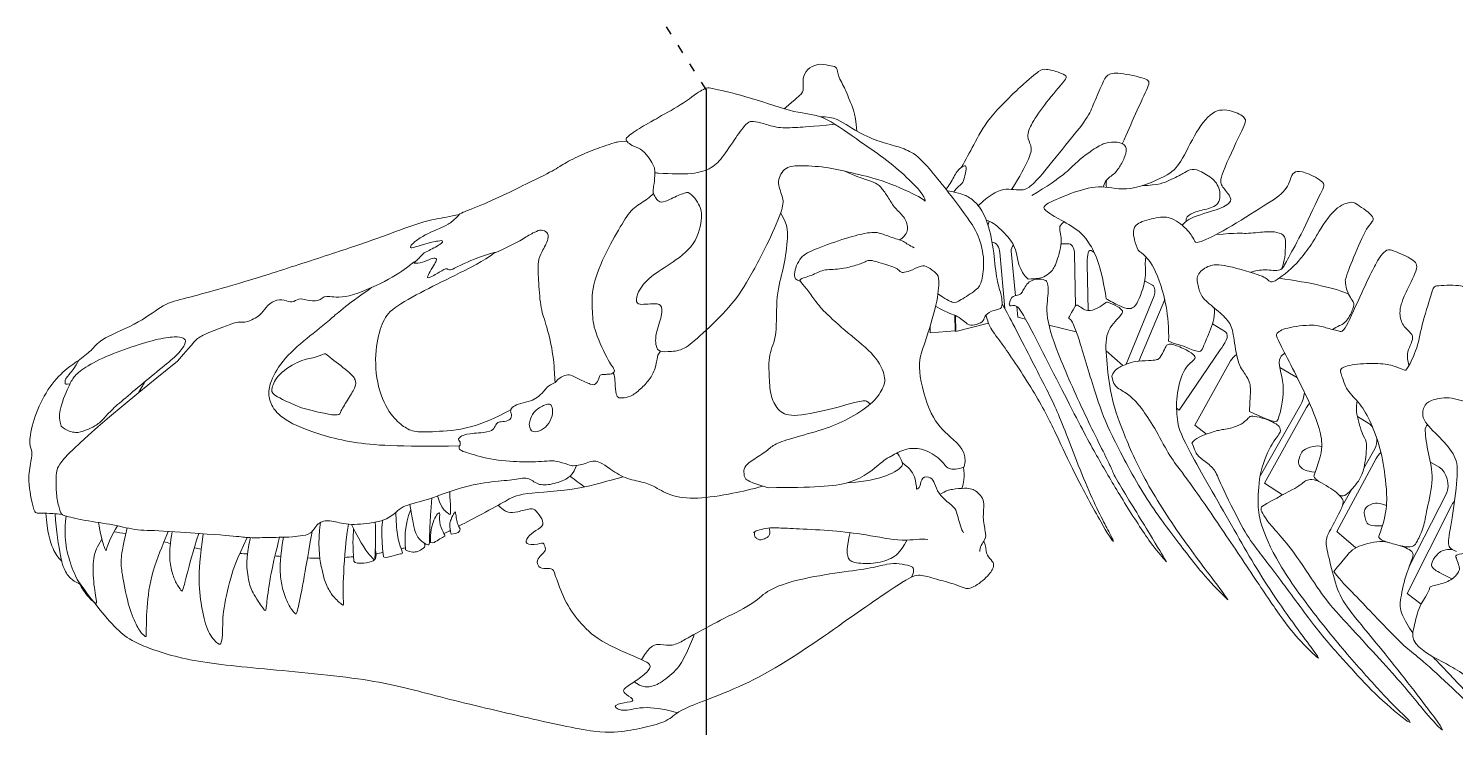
# Model space of a CAD drawing. Header units: millimetres. Extents: x 2173 to 13139, y -4919 to 6366.
# Drawn here: x 2173 to 4133, y 3007 to 4000 of the extents above; entities that cross this region are included whole.
import ezdxf

# ---------------------------------------------------------------- set-up
doc = ezdxf.new("R2010")
doc.units = ezdxf.units.MM
doc.linetypes.add('ACAD_ISO03W100', pattern=[30, 12, -18])

msp = doc.modelspace()

# ---------------------------------------------------------------- linework, layer by layer
at = {"color": 1, "linetype": 'ACAD_ISO03W100', "lineweight": 30}
msp.add_line((3103.6, 3916.1), (2716.6, 4524.4), dxfattribs=at)
at = {"color": 1, "lineweight": 30}
msp.add_line((3103.6, 3916.1), (3103.6, 3029.6), dxfattribs=at)
at = {"lineweight": 13}
for p, q in [((3496.3, 3706.5), (3496.3, 3706.5)), ((3602.2, 3704), (3590.8, 3704.4)), ((3513.7, 3615.2), (3506.9, 3692.4)), ((3522.5, 3694.1), (3528.6, 3632.9)), ((3610.9, 3619), (3609.4, 3690.7)), ((3636.4, 3692.4), (3632.3, 3694.8)), ((3627, 3676.4), (3628.1, 3612.6)), ((3716.4, 3647.4), (3705.7, 3653.4)), ((3680.6, 3538.8), (3718.7, 3632.8)), ((3733.3, 3627.5), (3697.8, 3543.1)), ((3530.1, 3618.2), (3531.5, 3603.4)), ((3445.6, 3584.5), (3444.9, 3606.1)), ((3446, 3605.6), (3446.6, 3583.8)), ((3446.6, 3583.8), (3491.4, 3595.2)), ((3531.5, 3603.4), (3542.3, 3600.6)), ((3574.3, 3592.5), (3611.6, 3583.1)), ((3816.7, 3583.2), (3799, 3594.3)), ((3411, 3582), (3445.6, 3584.5)), ((3611.6, 3583.1), (3611.6, 3584.1)), ((3652.8, 3557.1), (3676, 3536.9)), ((3753, 3475.8), (3809.7, 3558.5)), ((3749.6, 3478.4), (3753, 3475.8))]:
    msp.add_line(p, q, dxfattribs=at)
for points in [[(3790.8, 3442.9), (3774.8, 3455.3), (3823.9, 3543.5)], [(3891.3, 3534.5), (3915.5, 3520.3)], [(3919.9, 3482.6), (3864.9, 3385.8), (3864.5, 3386.1)], [(3895, 3359.2), (3870.6, 3375.3), (3928, 3479.3)], [(3998, 3466.9), (4013.5, 3457.4)], [(4022.1, 3422.6), (4006.9, 3396.2)], [(3995.9, 3286.7), (3969.6, 3309.1), (4023.9, 3409.3)], [(4098.2, 3404.4), (4110.1, 3397.4)], [(3990.2, 3367.1), (3977.5, 3344.9)], [(4120.3, 3361.4), (4069.1, 3261)], [(4085.7, 3209.4), (4066.3, 3224.1), (4126.7, 3343.9)]]:
    msp.add_lwpolyline(points, dxfattribs=at)
for points, knots in [([(3210.8, 3889.6), (3227.8, 3904.8), (3237.3, 3911.2), (3236.8, 3919.2), (3236, 3935.5), (3244.7, 3946.6), (3260.7, 3952.6), (3276.4, 3947.6), (3283.4, 3948), (3284.2, 3934.3), (3297.6, 3911.9), (3298, 3904.5), (3308.3, 3885.9), (3310.6, 3859)], [0.129419, 0.129419, 0.129419, 0.129419, 1, 2, 3, 4, 5, 6, 7, 8, 9, 10, 10.904558, 10.904558, 10.904558, 10.904558]), ([(3454.4, 3809.4), (3459.5, 3819.5), (3472.8, 3842.2), (3488.1, 3874.8), (3539.6, 3924.7), (3563.1, 3943.6), (3568.1, 3944.9), (3590.4, 3939.8), (3598.6, 3934.2), (3599.2, 3931.8), (3569.6, 3897.9), (3549.4, 3868.7), (3543, 3851.1), (3550.6, 3839.3), (3550.2, 3826.3), (3533.1, 3794.2), (3523.6, 3779.8), (3523, 3778.9)], [5.141701, 5.141701, 5.141701, 5.141701, 6, 7, 8, 9, 10, 11, 12, 13, 14, 15, 16, 17, 18, 19, 19.066332, 19.066332, 19.066332, 19.066332]), ([(3477.3, 3756.5), (3480.2, 3759.4), (3489.9, 3768.4), (3509.1, 3779.9), (3522.2, 3779), (3536.8, 3777.6), (3546, 3779.9), (3561.9, 3795.5), (3597.9, 3841), (3628.8, 3878), (3635.3, 3896), (3648.7, 3926.5), (3653.5, 3936.8), (3667.7, 3940.3), (3712.1, 3930.6), (3713.5, 3924.8), (3692.4, 3882.1), (3682, 3856.5), (3675.1, 3841.7)], [6.475523, 6.475523, 6.475523, 6.475523, 7, 8, 9, 10, 11, 12, 13, 14, 15, 16, 17, 18, 19, 20, 21, 21.992052, 21.992052, 21.992052, 21.992052]), ([(3032.6, 3808.6), (3022, 3830.5), (3005.9, 3837.5), (2997.3, 3841.6), (2992.7, 3847.2), (2994, 3851.4), (3023.5, 3869.9), (3031.6, 3874.3), (3035.2, 3875.9), (3042.3, 3880.3), (3054.2, 3886.8), (3064.8, 3892.6), (3076.7, 3900.5), (3086.8, 3908.9), (3103.7, 3918.9), (3106.8, 3919.1), (3164.3, 3905.8), (3229.8, 3881.8), (3261, 3883.5), (3311.8, 3846.5), (3348, 3822.5), (3380.3, 3795.1), (3404, 3769.9), (3404.5, 3760.4), (3404.2, 3765.7), (3348.7, 3791.3), (3307.4, 3800.6), (3272.4, 3809.6), (3233, 3812), (3211.9, 3810.9), (3199.2, 3790), (3209.4, 3768.3), (3210.1, 3755.1), (3190.9, 3709.6), (3157.2, 3645.6), (3134, 3614.4), (3091, 3573.7), (3070.8, 3557.2), (3050.7, 3556.1), (3034.3, 3555.2), (3032.9, 3580.6), (3043.7, 3606.6), (3042.8, 3622.4), (3030.1, 3621.7), (3017.5, 3621.1), (3007.4, 3620.5), (3006.7, 3634.2), (3022.9, 3657.4), (3052.7, 3675.1), (3090, 3701.8), (3099.8, 3744.8), (3093.7, 3758.9), (3080.4, 3777.7), (3073.8, 3774)], [0, 0, 0, 0, 1, 2, 3, 4, 5, 6, 6.73829, 6.73829, 6.73829, 26.059112, 26.059112, 26.059112, 26.994983, 27.994983, 28.994983, 29.994983, 30.994983, 31.994983, 32.994983, 33.994983, 34.994983, 35.994983, 36.994983, 37.994983, 38.994983, 39.994983, 40.994983, 41.994983, 42.994983, 43.994983, 44.994983, 45.994983, 46.994983, 47.994983, 48.994983, 49.994983, 50.994983, 51.994983, 52.994983, 53.994983, 54.994983, 55.994983, 56.994983, 57.994983, 58.994983, 59.994983, 60.994983, 61.994983, 62.994983, 63.994983, 64.994983, 64.994983, 64.994983, 64.994983]), ([(3652.9, 3628.8), (3647.1, 3669), (3631.4, 3709.2), (3605.7, 3729.6), (3576.2, 3744.1), (3567.1, 3752.5), (3565.9, 3757.5), (3610.1, 3776.6), (3647, 3785.7), (3683.3, 3774.5), (3739.3, 3798.5), (3754.3, 3812.2), (3776.7, 3860.3), (3801.6, 3891.3), (3829.6, 3886.5), (3847.6, 3876.3), (3841.3, 3864.6), (3808.1, 3793.9), (3810.4, 3784.7), (3823.6, 3769.9), (3825.9, 3760.6), (3803.7, 3749.7), (3768.5, 3741), (3759.9, 3732.6), (3757.1, 3729.7)], [0, 0, 0, 0, 1, 2, 3, 4, 5, 6, 7, 8, 9, 10, 11, 12, 13, 14, 15, 16, 17, 18, 19, 20, 21, 21.458285, 21.458285, 21.458285, 21.458285]), ([(3280.3, 3868.4), (3246.5, 3865.1), (3225.2, 3863.9), (3202.1, 3862.7), (3181, 3870.1), (3166.9, 3872.7), (3161.3, 3872.4), (3147.4, 3855.5), (3126.8, 3823.2), (3112.2, 3807.6), (3086.7, 3799.4), (3054, 3800.1), (3034.5, 3801.6), (3032.8, 3801.7)], [0.256262, 0.256262, 0.256262, 0.256262, 1, 2, 3, 4, 5, 6, 7, 8, 9, 10, 10.097267, 10.097267, 10.097267, 10.097267]), ([(3260.3, 3878.6), (3279.1, 3879.6), (3301.8, 3863.1), (3332.7, 3847), (3360.4, 3839.6), (3380.3, 3833.3), (3400.6, 3821.5), (3461, 3743), (3478.6, 3716.4), (3486.6, 3680.5), (3482.1, 3651.3), (3476.7, 3641.3), (3450.3, 3625.6), (3444.5, 3621.8), (3431.9, 3628.4), (3421.8, 3635.5)], [0.150274, 0.150274, 0.150274, 0.150274, 1, 2, 3, 4, 5, 6, 7, 8, 9, 10, 11, 12, 12.829483, 12.829483, 12.829483, 12.829483]), ([(2765.2, 3745.3), (2771.6, 3748.6), (2796.2, 3757), (2866.6, 3791.3), (2897.6, 3806.7), (2911.5, 3817), (2941.7, 3830.8), (2968.2, 3840), (2977.3, 3843.4), (2982.4, 3844.2), (2994.7, 3845.1)], [0, 0, 0, 0, 0.214052, 1.214052, 2.214052, 3.214052, 4.214052, 5.214052, 6.214052, 6.528869, 6.528869, 6.528869, 6.528869]), ([(3551, 3770.5), (3594.2, 3796.8), (3609.3, 3815.3), (3639.7, 3837.1), (3651.7, 3843.5), (3668.6, 3844.8), (3682.1, 3839.5), (3679.5, 3824.5), (3671.1, 3809.1), (3663.2, 3798.5), (3651.9, 3792.5), (3649, 3782.3)], [0, 0, 0, 0, 1, 2, 3, 4, 5, 6, 7, 8, 8.892157, 8.892157, 8.892157, 8.892157]), ([(3294, 3804), (3310.6, 3796.6), (3324.7, 3791.8), (3336.6, 3788.4), (3345.4, 3780.2), (3354.3, 3766.9), (3362.1, 3753.2), (3375.8, 3741.9), (3381.5, 3727.7), (3378.8, 3716.4), (3369.5, 3709.5)], [0.302552, 0.302552, 0.302552, 0.302552, 1, 2, 3, 4, 5, 6, 7, 7.704981, 7.704981, 7.704981, 7.704981]), ([(3433, 3779.1), (3435.1, 3781.6), (3440.6, 3789.5), (3447.7, 3805.4), (3460.1, 3813.5), (3461.3, 3808.4), (3457.9, 3794.3), (3456.2, 3786.9), (3448, 3781.5), (3443.7, 3775.9), (3443.3, 3775.4)], [7.476868, 7.476868, 7.476868, 7.476868, 8, 9, 10, 11, 12, 13, 14, 14.10375, 14.10375, 14.10375, 14.10375]), ([(3738.7, 3570.4), (3739.6, 3606.4), (3725.6, 3662.9), (3705.8, 3690.5), (3696, 3693.1), (3691.6, 3711.1), (3689.3, 3720.6), (3693.1, 3733.2), (3723.6, 3740.8), (3742.7, 3742.1), (3767.7, 3721.4), (3774.7, 3707.7), (3775.7, 3703.6), (3809.6, 3718.5), (3866.9, 3755.1), (3900.3, 3775.1), (3907.2, 3797.6), (3911.5, 3804), (3924.3, 3804.2), (3957.1, 3787.6), (3948.7, 3778.2), (3919, 3711.8), (3899.7, 3680.2), (3894.3, 3664.7), (3873, 3670.1), (3857.7, 3667), (3851, 3665.2)], [0, 0, 0, 0, 1, 2, 3, 4, 5, 6, 7, 8, 9, 10, 11, 12, 13, 14, 15, 16, 17, 18, 19, 20, 21, 22, 23, 23.798148, 23.798148, 23.798148, 23.798148]), ([(3702.4, 3784.1), (3724.7, 3784.7), (3742, 3792.2), (3760.9, 3801.7), (3765.7, 3805.5), (3775.3, 3807.9), (3796.7, 3796.5), (3809.7, 3782.7), (3810.3, 3756.7), (3787.8, 3751.2), (3769.9, 3746.7), (3761.9, 3740.1), (3762.7, 3734.9)], [0.111633, 0.111633, 0.111633, 0.111633, 1, 2, 3, 4, 5, 6, 7, 8, 9, 9.822972, 9.822972, 9.822972, 9.822972]), ([(3031.2, 3773), (3023.9, 3767), (3018.3, 3762), (3003.8, 3755.7), (2989.4, 3734.7), (2966.3, 3694), (2945.4, 3646.3), (2947.4, 3608.9), (2948.6, 3585.9), (2971.6, 3538.1), (2978.8, 3531.1), (2975.9, 3525.5), (2967.7, 3525), (2964, 3524.8), (2956.7, 3524.4), (2957, 3519.8), (2951.6, 3510.4), (2946.5, 3510.1), (2927.6, 3519), (2916.8, 3524.6), (2909.9, 3524.2), (2899, 3518.2), (2896, 3512.8), (2895.9, 3514.3), (2893.6, 3556.3), (2882.8, 3596.9), (2875.4, 3616.9), (2873.2, 3656.7), (2871.9, 3681.1), (2877.3, 3692.3), (2888.4, 3712.5), (2885.3, 3720.5), (2877.4, 3724.1), (2868.6, 3721.1), (2851.8, 3711.2), (2841.2, 3704.4), (2814.8, 3692.5)], [10.632559, 10.632559, 10.632559, 10.632559, 10.704231, 11.704231, 12.704231, 13.704231, 14.704231, 15.704231, 16.704231, 17.704231, 18.704231, 19.704231, 20.704231, 21.704231, 22.704231, 23.704231, 24.704231, 25.704231, 26.704231, 27.704231, 28.704231, 29.704231, 30.704231, 31.704231, 32.704231, 33.704231, 34.704231, 35.704231, 36.704231, 37.704231, 38.704231, 39.704231, 40.704231, 41.704231, 42.704231, 43.704231, 43.704231, 43.704231, 43.704231]), ([(3434.6, 3777.1), (3453, 3773.7), (3462, 3770.1), (3475.6, 3760.4), (3489.1, 3739.6), (3499.1, 3696.8), (3501.3, 3656.4), (3509.4, 3633.3), (3509.9, 3624.2), (3510.4, 3613.9), (3494.2, 3613), (3484.7, 3603.7), (3485.1, 3596.9), (3470.6, 3592), (3463.8, 3591.6), (3447.2, 3607.6), (3437.3, 3607.5), (3418.7, 3618.6)], [0.053516, 0.053516, 0.053516, 0.053516, 1, 2, 3, 4, 5, 6, 7, 8, 9, 10, 11, 12, 13, 14, 14.912269, 14.912269, 14.912269, 14.912269]), ([(2764.5, 3744.6), (2751.4, 3741.2), (2728.8, 3739), (2688, 3725.5), (2643.6, 3708.3), (2567.1, 3683.1), (2478.2, 3654.5), (2433, 3641.6), (2386.7, 3628.9), (2358.1, 3622.1), (2328, 3596.4), (2270.3, 3573.4), (2262.1, 3560), (2243.2, 3544.8), (2223.8, 3532.9), (2198.1, 3505.3), (2180.1, 3466.9), (2172.5, 3431.4), (2177.4, 3420.2), (2177.8, 3412.8), (2172.1, 3386.9), (2173.3, 3365.4), (2179.8, 3339.4), (2182.3, 3334.9), (2183.7, 3334.4), (2190, 3334), (2202.8, 3334.2), (2214.2, 3332.9), (2218.5, 3332.6)], [0, 0, 0, 0, 0.726884, 1.726884, 2.726884, 3.726884, 4.726884, 5.726884, 6.726884, 7.726884, 8.726884, 9.726884, 10.726884, 11.726884, 12.726884, 13.726884, 14.726884, 15.726884, 16.726884, 17.726884, 18.726884, 19.726884, 19.726884, 19.726884, 20.726884, 21.726884, 22.726884, 23.331664, 23.331664, 23.331664, 23.331664]), ([(2765.2, 3745.3), (2756.7, 3736.2), (2748.7, 3730.4), (2736.6, 3725.2), (2728.3, 3721.3), (2714.1, 3715.1), (2700.1, 3705), (2696.1, 3699.1), (2699.2, 3697.7), (2716, 3704.3), (2738.1, 3708.7), (2741.6, 3708.9), (2741.8, 3704.6), (2717.4, 3692.3), (2716.2, 3692.2), (2707.9, 3683.3), (2703.9, 3679), (2700, 3677.1), (2714.4, 3677.9), (2725.7, 3684.4), (2733.3, 3684.8), (2733.4, 3681.5), (2729.5, 3675.1), (2722.3, 3662.6), (2720.4, 3658.6), (2720.5, 3656.7), (2727.7, 3659.4), (2746.1, 3671), (2747.6, 3669.3), (2753.7, 3667.7), (2760.3, 3672.8), (2795.9, 3688.2), (2812.4, 3692), (2814.8, 3692.5)], [0.122485, 0.122485, 0.122485, 0.122485, 1, 2, 3, 4, 5, 6, 7, 8, 9, 10, 11, 12, 13, 14, 15, 16, 17, 18, 19, 20, 21, 22, 23, 24, 25, 26, 27, 28, 29, 30, 30.182272, 30.182272, 30.182272, 30.182272]), ([(3205.8, 3746.6), (3216.8, 3728.9), (3214.6, 3704.4), (3210.7, 3670.3), (3198.5, 3635.4), (3201.8, 3575.6), (3188.4, 3553.6), (3190.3, 3518.9), (3191.6, 3493.8), (3202.9, 3473.3), (3223.1, 3465), (3282, 3479), (3313.6, 3488.2), (3320.6, 3488.5), (3324.1, 3488.7), (3328.8, 3483.9)], [0.199195, 0.199195, 0.199195, 0.199195, 1, 2, 3, 4, 5, 6, 7, 8, 9, 10, 11, 12, 12.692621, 12.692621, 12.692621, 12.692621]), ([(3981.4, 3654.5), (3983.7, 3663.5), (3993.6, 3686.9), (4011.1, 3730.6), (4027.1, 3738.8), (3993.2, 3761.5), (3990.9, 3761.6), (3968.8, 3757.5), (3945.5, 3722.6), (3940.1, 3712.1), (3938.8, 3709.9), (3934.2, 3701.7), (3927.8, 3694.5), (3923, 3687.6), (3920.8, 3685.2), (3914.5, 3676), (3881.4, 3648.1), (3875.6, 3654.2), (3869.3, 3660.3), (3807.8, 3677.8), (3793.3, 3674.2), (3775.4, 3662.4), (3779.9, 3644), (3783.3, 3630.4), (3805.1, 3613.4), (3823.7, 3596.8), (3827.9, 3579.7), (3833.1, 3538.7), (3844.6, 3525.1), (3850.4, 3512.7), (3851.7, 3507.6), (3849.9, 3473.9)], [0, 0, 0, 0, 0.80304, 1.80304, 2.80304, 3.80304, 4.80304, 5.80304, 6.80304, 7.118096, 7.118096, 7.118096, 35.394409, 35.394409, 35.394409, 35.704518, 36.704518, 37.704518, 38.704518, 39.704518, 40.704518, 41.704518, 42.704518, 43.704518, 44.704518, 45.704518, 46.704518, 47.704518, 48.704518, 49.704518, 50.704518, 50.704518, 50.704518, 50.704518]), ([(3545.6, 3655.7), (3533.1, 3667), (3530.2, 3697.8), (3519.5, 3712.7), (3501.7, 3731.1), (3491.4, 3735.8), (3488.2, 3736.8)], [0, 0, 0, 0, 1, 2, 3, 3.497853, 3.497853, 3.497853, 3.497853]), ([(3492.2, 3735.3), (3491.7, 3734.2), (3491, 3732.1), (3490.8, 3730.2), (3490.8, 3729.2)], [20.7372732, 20.7372732, 20.7372732, 20.7372732, 21, 21.2471686, 21.2471686, 21.2471686, 21.2471686]), ([(3595.4, 3734.3), (3592, 3732.2), (3586.4, 3726.3), (3594.2, 3712.7), (3584.9, 3676.8), (3577.4, 3664.7), (3566.2, 3658), (3560.2, 3656.5), (3551.6, 3656), (3545.6, 3655.7)], [27.475102, 27.475102, 27.475102, 27.475102, 28, 29, 30, 31, 32, 33, 34, 34, 34, 34]), ([(3233, 3652.5), (3225.9, 3655.3), (3224.2, 3659.8), (3225.7, 3671.2), (3232, 3683.4), (3240.1, 3692.1), (3280.2, 3707.2), (3320, 3719.1), (3331.6, 3719.7), (3339.5, 3720.2), (3357.1, 3713.1), (3376, 3708.1), (3382, 3701.8), (3389.2, 3698.7)], [0.130677, 0.130677, 0.130677, 0.130677, 1, 2, 3, 4, 5, 6, 7, 8, 9, 10, 11, 11, 11, 11]), ([(3803.8, 3716.9), (3832.6, 3719.3), (3844.7, 3717.6), (3873, 3721.2), (3888, 3720.9), (3899.8, 3715), (3899.1, 3703.6), (3898.7, 3681.6), (3893.8, 3669.6)], [0.109869, 0.109869, 0.109869, 0.109869, 1, 2, 3, 4, 5, 5.854537, 5.854537, 5.854537, 5.854537]), ([(2813.4, 3692.2), (2796.4, 3679.6), (2759.1, 3661.3), (2716.9, 3640.6), (2670, 3615.1), (2658.4, 3596.9), (2647.8, 3560.6), (2650.7, 3505.5), (2670.9, 3466.4), (2688.8, 3452.4), (2701.8, 3444.7), (2734.4, 3446.5), (2778.3, 3448.9), (2822.7, 3469), (2835.5, 3476.8)], [0.225619, 0.225619, 0.225619, 0.225619, 1, 2, 3, 4, 5, 6, 7, 8, 9, 10, 11, 11.679735, 11.679735, 11.679735, 11.679735]), ([(3707.8, 3686), (3705.5, 3679), (3710, 3662.6), (3696.1, 3618), (3684.3, 3613.8), (3672.2, 3618.4), (3658.2, 3625.6), (3652.9, 3628.8)], [23.217544, 23.217544, 23.217544, 23.217544, 24, 25, 26, 27, 28, 28, 28, 28]), ([(3938.1, 3385.2), (3949.5, 3415.7), (3950.2, 3433.1), (3943.5, 3460.1), (3924, 3503.8), (3903.6, 3543.6), (3886.9, 3576.1), (3885.7, 3580.7), (3896.9, 3589.1), (3940.3, 3594.2), (3953.7, 3588.8), (3973.9, 3584.2), (3979.6, 3581.7), (4005.5, 3641.3), (4021.9, 3674), (4028, 3685.2), (4036.8, 3695.7), (4043.5, 3697.4), (4073.6, 3683.3), (4084.2, 3674.6), (4063.8, 3637.5), (4058.3, 3621.7), (4055.2, 3609.3), (4059.7, 3591), (4073, 3581.3), (4074.9, 3573.7), (4069.1, 3561.3), (4065.6, 3552.1), (4067.8, 3541.2), (4068.7, 3537.2)], [0, 0, 0, 0, 1, 2, 3, 4, 5, 6, 7, 8, 9, 10, 11, 12, 13, 14, 15, 16, 17, 18, 19, 20, 21, 22, 23, 24, 25, 26, 26.72282, 26.72282, 26.72282, 26.72282]), ([(2377.5, 3543.2), (2402.4, 3571.8), (2406.4, 3576.1), (2422.4, 3583.3), (2448.1, 3593), (2461.2, 3597.8), (2471.4, 3595.1), (2492.4, 3606.5), (2498.2, 3616.9), (2510.1, 3627.1), (2524.7, 3627.9), (2534.6, 3622.1), (2544, 3630.1), (2554.5, 3626.7), (2571.5, 3624.1), (2580.1, 3635.4), (2602.1, 3626.5), (2659.6, 3649.7), (2691.1, 3669.6), (2699.9, 3678), (2706, 3681.3)], [2.65153, 2.65153, 2.65153, 2.65153, 3, 4, 5, 6, 7, 8, 9, 10, 11, 12, 13, 14, 15, 16, 17, 18, 19, 19.574166, 19.574166, 19.574166, 19.574166]), ([(4027.3, 3302.8), (4040.5, 3335.6), (4037.2, 3377.4), (4031.9, 3417.7), (4016.8, 3459.5), (4002, 3485.3), (3982.1, 3503.2), (3977, 3524), (3970.9, 3533.5), (3996.5, 3539.8), (4032.8, 3540.4), (4050.9, 3536), (4063.3, 3529.8), (4065.4, 3530.3), (4081.1, 3560.5), (4086.6, 3595.9), (4102.7, 3643.4), (4101.8, 3647.2), (4148.5, 3647.7), (4142.9, 3641), (4144, 3598.8), (4169.3, 3558.2), (4173.7, 3552), (4171.6, 3528.9), (4168.1, 3505.5), (4172.3, 3488.6), (4168.2, 3483), (4166.4, 3481.6)], [0, 0, 0, 0, 1, 2, 3, 4, 5, 6, 7, 8, 9, 10, 11, 12, 13, 14, 15, 16, 17, 18, 19, 20, 21, 22, 23, 24, 24.411181, 24.411181, 24.411181, 24.411181]), ([(3981.5, 3653), (3981.6, 3651.3), (3982.8, 3638.9), (3992.8, 3624.4), (3993.9, 3619.9), (3987.1, 3602.7), (3978.3, 3593.2), (3973.5, 3591.9), (3973.5, 3591.9)], [22.84668, 22.84668, 22.84668, 22.84668, 23, 24, 25, 26, 27, 27.003793, 27.003793, 27.003793, 27.003793]), ([(2643.9, 3644), (2606.5, 3618.1), (2583.3, 3595.8), (2550.4, 3571.7), (2515.5, 3538.7), (2501.9, 3506.8), (2502.7, 3492.7), (2510.1, 3472.7), (2540.4, 3452.2), (2612.2, 3429.5), (2679, 3425.3), (2764.9, 3426.7)], [0.189761, 0.189761, 0.189761, 0.189761, 1, 2, 3, 4, 5, 6, 7, 8, 8.929439, 8.929439, 8.929439, 8.929439]), ([(3189, 3369.2), (3162.1, 3377.1), (3155.8, 3382.2), (3155.5, 3388.4), (3155, 3397), (3163.7, 3405.4), (3186.3, 3418.8), (3195.3, 3428.5), (3218.1, 3436.6), (3266.1, 3449.3), (3297.3, 3462.1), (3332.7, 3484.4), (3346.9, 3505.5), (3351, 3520.4), (3338, 3550.3), (3297.7, 3581.7), (3263.2, 3613), (3254.7, 3624), (3245.5, 3637.2), (3241.8, 3642)], [0, 0, 0, 0, 1, 2, 3, 4, 5, 6, 7, 8, 9, 10, 11, 12, 13, 14, 15, 16, 16.759206, 16.759206, 16.759206, 16.759206]), ([(3510, 3622.1), (3514.1, 3614.4), (3529.7, 3585.4), (3571, 3504.3), (3588.2, 3470.7), (3630.9, 3355.4), (3662.6, 3298.8), (3664.4, 3291.7), (3650.4, 3312.5), (3606.4, 3394), (3586.4, 3439.1), (3557.7, 3496.1), (3508.4, 3570.3), (3493.6, 3587), (3490.2, 3598.5), (3487.9, 3606.2)], [3.538084, 3.538084, 3.538084, 3.538084, 4, 5, 6, 7, 8, 9, 10, 11, 12, 13, 14, 15, 15.839642, 15.839642, 15.839642, 15.839642]), ([(3801.4, 3616.1), (3801.7, 3612.1), (3802.6, 3600.2), (3788.6, 3569.8), (3785.5, 3558.8), (3780.5, 3554.2), (3759.8, 3563.9), (3749, 3566.4), (3744, 3568.2), (3738.7, 3570.4)], [27.297518, 27.297518, 27.297518, 27.297518, 28, 29, 30, 31, 32, 33, 34, 34, 34, 34]), ([(4275.4, 3454), (4275.5, 3454.3), (4277.2, 3461.8), (4276.6, 3490.5), (4282.5, 3497.7), (4287.3, 3498.9), (4267.4, 3529), (4256.8, 3537.9), (4246.9, 3553.3), (4243.9, 3565.7), (4245.4, 3588.2), (4228.7, 3593.2), (4190.6, 3583.8), (4193.7, 3571.1), (4185.4, 3534.1), (4182.5, 3495), (4178, 3480.8), (4178.4, 3479.2), (4153.6, 3483.9), (4123.5, 3495.6), (4096.5, 3489), (4089.2, 3481.8), (4084.7, 3463.2), (4111.7, 3438.2), (4134.5, 3412.8), (4136.6, 3386.4), (4127.7, 3322.9), (4120.9, 3289.9), (4124.9, 3285.6), (4133.9, 3281.8)], [9.952025, 9.952025, 9.952025, 9.952025, 10, 11, 12, 13, 14, 15, 16, 17, 18, 19, 20, 21, 22, 23, 24, 25, 26, 27, 28, 29, 30, 31, 32, 33, 34, 35, 36, 36, 36, 36]), ([(2975.6, 3526.7), (2977.8, 3522.9), (2978.2, 3516.6), (2979.1, 3499.2), (2982, 3492.3), (2987.5, 3492.6), (2999.1, 3493.3), (3013.8, 3504.8), (3026, 3517.4), (3034.2, 3532.7), (3036.6, 3551.6), (3038.2, 3553.7), (3040.8, 3556.1), (3041.2, 3556.6)], [0.314694, 0.314694, 0.314694, 0.314694, 1, 2, 3, 4, 5, 6, 7, 8, 9, 10, 10.205459, 10.205459, 10.205459, 10.205459]), ([(3898.4, 3553.8), (3895.3, 3551.9), (3885.7, 3543.7), (3901.5, 3512), (3889.2, 3459.9), (3886.1, 3459.2), (3868.6, 3464.8), (3849.9, 3473.9)], [0.750636, 0.750636, 0.750636, 0.750636, 1, 2, 3, 4, 5, 5, 5, 5]), ([(2377.5, 3543.2), (2216.4, 3414), (2210, 3388), (2210.7, 3374.2), (2211.1, 3353), (2217.3, 3334.1), (2217.4, 3331.7), (2249.1, 3323.9), (2290.1, 3318.7), (2322.8, 3309.6), (2344.7, 3310.8), (2365.7, 3309.1), (2453.5, 3303.6), (2473.6, 3299.6), (2500, 3301.1), (2534.1, 3301), (2544.6, 3303.2), (2561.8, 3304.4), (2568.9, 3321.6), (2586.3, 3325.8), (2606.6, 3317.7), (2637.7, 3319.4), (2654, 3322.7), (2659.4, 3324.5), (2666, 3326.7), (2671.9, 3330.8), (2677.2, 3335.3), (2680.3, 3338), (2689.3, 3345.7), (2716.7, 3350.4), (2761.8, 3368.9), (2806, 3377.7), (2838.8, 3379.5), (2859.1, 3385.2), (2871.3, 3372.1), (2891.6, 3373.2), (2912.1, 3380.5), (2921, 3388.4), (2925.3, 3399.7)], [0, 0, 0, 0, 1, 2, 3, 4, 5, 6, 7, 8, 9, 9, 9, 10, 11, 12, 13, 14, 15, 16, 17, 18, 18.622161, 18.622161, 18.622161, 39.442444, 39.442444, 39.442444, 39.967796, 40.967796, 41.967796, 42.967796, 43.967796, 44.967796, 45.967796, 46.967796, 47.967796, 48.671892, 48.671892, 48.671892, 48.671892]), ([(2241.7, 3544.3), (2230.9, 3525.9), (2222.6, 3519.6), (2222.9, 3513.9), (2223.1, 3510.4), (2229.6, 3511.8)], [0.084421, 0.084421, 0.084421, 0.084421, 1, 2, 2.579888, 2.579888, 2.579888, 2.579888]), ([(2896.2, 3513.8), (2885.3, 3509), (2880.7, 3500.9), (2871.5, 3492.9), (2863.1, 3488.4), (2848, 3484.9), (2837.6, 3481), (2834.1, 3474.7), (2835.9, 3471.9), (2836.4, 3463.9), (2829.6, 3460.3), (2819, 3459.7), (2815.4, 3457.8), (2812.2, 3450), (2806.5, 3445.3), (2775.5, 3443.6), (2767, 3440.3), (2764, 3436.7), (2762.3, 3436.6), (2767.2, 3430.1), (2763.8, 3425.4), (2764, 3421), (2774.1, 3417.5), (2810.9, 3406.4), (2856.7, 3404.3), (2868, 3404.9), (2886.2, 3405.9), (2896.7, 3406.5), (2912.9, 3401.4), (2919.4, 3399.2), (2920.6, 3399.3)], [0.002127, 0.002127, 0.002127, 0.002127, 1, 2, 3, 4, 5, 6, 7, 8, 9, 10, 11, 12, 13, 14, 15, 16, 17, 18, 19, 20, 21, 22, 23, 24, 25, 26, 27, 27.658363, 27.658363, 27.658363, 27.658363]), ([(3997.8, 3488), (3996.5, 3483.7), (3995.4, 3472.6), (4006.7, 3435.6), (4012.1, 3434.6), (4008.1, 3396.5), (4002.2, 3381.3), (3991.8, 3368.6), (3982.5, 3358.6), (3977.3, 3357.2), (3973.4, 3358.8)], [31.108218, 31.108218, 31.108218, 31.108218, 32, 33, 34, 35, 36, 37, 38, 38.951857, 38.951857, 38.951857, 38.951857]), ([(4094.2, 3455.8), (4091.9, 3453.9), (4089.9, 3449.4), (4095.2, 3415.1), (4103.9, 3383.3), (4092.5, 3336.5), (4089.6, 3314.9), (4079, 3293.6), (4076.3, 3289.1), (4068, 3287.1), (4059.2, 3288.9), (4056.7, 3289.5)], [27.250346, 27.250346, 27.250346, 27.250346, 28, 29, 30, 31, 32, 33, 34, 35, 35.378353, 35.378353, 35.378353, 35.378353]), ([(3296.7, 3375.8), (3332.4, 3378.7), (3362, 3389.2), (3373.8, 3399.1), (3374, 3404.1), (3366, 3417.3)], [0.12214, 0.12214, 0.12214, 0.12214, 1, 2, 2.887369, 2.887369, 2.887369, 2.887369]), ([(3940, 3390.5), (3927.3, 3391.9), (3918.2, 3397.7), (3916.3, 3405.2), (3920.2, 3415.1), (3922.5, 3420.9), (3934.4, 3425.6), (3945.6, 3427.1), (3949.2, 3425.7)], [0.061187, 0.061187, 0.061187, 0.061187, 1, 2, 3, 4, 5, 5.646522, 5.646522, 5.646522, 5.646522]), ([(2920.6, 3399.3), (2932, 3399.9), (2938.5, 3403.7), (2948.3, 3405.9), (2955.6, 3405.5), (2965.9, 3399.2), (2989.4, 3382.2), (3013.9, 3377.6), (3030.3, 3373), (3052.7, 3357.4), (3089.4, 3352.8), (3136.7, 3360.5), (3165.7, 3366.9), (3181.7, 3371.4)], [0, 0, 0, 0, 1, 2, 3, 4, 5, 6, 7, 8, 9, 10, 10.768378, 10.768378, 10.768378, 10.768378]), ([(3372.8, 3403.8), (3385.3, 3394.1), (3391.4, 3381.1), (3392.2, 3372), (3392.4, 3367.2)], [0.363563, 0.363563, 0.363563, 0.363563, 1, 1.906838, 1.906838, 1.906838, 1.906838]), ([(2763.5, 3316.3), (2774.7, 3322.1), (2803.2, 3337.2), (2829.1, 3351.2), (2847.5, 3362.8), (2918.7, 3364), (2966.7, 3377.9), (2989.6, 3384.3)], [6.352122, 6.352122, 6.352122, 6.352122, 7, 8, 9, 10, 10.636968, 10.636968, 10.636968, 10.636968]), ([(3392.4, 3367.2), (3394.5, 3367.7), (3398.1, 3370), (3398.7, 3385.2), (3413.1, 3384), (3416.9, 3375.9), (3422.3, 3361.2), (3434.1, 3350), (3446.8, 3340.9), (3448.3, 3331.6), (3454.2, 3311.7), (3456.9, 3307.1)], [18.156801, 18.156801, 18.156801, 18.156801, 19, 20, 21, 22, 23, 24, 25, 26, 27, 27, 27, 27]), ([(2696.5, 3346.3), (2701.4, 3316.1), (2705.4, 3302.7), (2714.3, 3293.1), (2723.2, 3290.2), (2723.5, 3291.4), (2723.8, 3317.7), (2726.6, 3355.2)], [0.090543, 0.090543, 0.090543, 0.090543, 1, 2, 3, 4, 4.94625, 4.94625, 4.94625, 4.94625]), ([(2734.4, 3357.9), (2739.6, 3342.5), (2745.1, 3337), (2751.4, 3332.1), (2752.9, 3332.2), (2752.3, 3343.5), (2751.2, 3363.9)], [0.060553, 0.060553, 0.060553, 0.060553, 1, 2, 3, 3.911841, 3.911841, 3.911841, 3.911841]), ([(3424.6, 3360), (3433.1, 3365.4), (3441.2, 3367.1), (3460.1, 3369), (3468.6, 3367.5), (3474.9, 3364.2), (3482.2, 3356.7), (3486.1, 3348.4), (3482.9, 3329.3), (3487.4, 3306.9), (3488.5, 3299.6), (3478.5, 3286.9), (3479.3, 3281.4)], [0.092854, 0.092854, 0.092854, 0.092854, 1, 2, 3, 4, 5, 6, 7, 8, 9, 10, 10, 10, 10]), ([(2196.6, 3334.1), (2198.3, 3308.4), (2205.1, 3285.5), (2212.9, 3273.3), (2218.4, 3268.5)], [0.046235, 0.046235, 0.046235, 0.046235, 1, 1.710038, 1.710038, 1.710038, 1.710038]), ([(2209.3, 3333.4), (2210.8, 3309.6), (2217.6, 3267.1), (2223, 3253.4), (2230.9, 3242.7), (2243, 3236.7)], [0.063217, 0.063217, 0.063217, 0.063217, 1, 2, 2.796373, 2.796373, 2.796373, 2.796373]), ([(2677.2, 3335.3), (2677.4, 3330.3), (2677.9, 3314.9), (2681.5, 3290.6), (2687.6, 3279.4), (2684.8, 3278.3), (2674.7, 3276.4), (2662.9, 3272.5), (2660.1, 3274.1)], [5.375105, 5.375105, 5.375105, 5.375105, 6, 7, 8, 9, 10, 11, 11, 11, 11]), ([(2690.5, 3283.9), (2688.5, 3308.7), (2693.5, 3327.9), (2696.8, 3337), (2697.7, 3339.1)], [0, 0, 0, 0, 1, 1.396711, 1.396711, 1.396711, 1.396711]), ([(2817.6, 3345.1), (2825.5, 3337.9), (2832.8, 3334.5), (2843.2, 3335.3), (2864.1, 3341.6), (2869.2, 3338.9), (2878.9, 3325.6), (2880.8, 3316.3), (2865.6, 3308.5), (2855.3, 3298.4), (2856, 3289.6), (2878.9, 3292.8), (2879.6, 3294), (2884.5, 3284.4), (2879.1, 3278.3), (2871.5, 3272), (2870.9, 3261.9), (2879.9, 3257.1), (2892.3, 3259.3), (2894.8, 3253), (2908.6, 3213.5), (2928.1, 3185.5), (2954.4, 3158.6), (3017.9, 3132), (3029, 3126.1), (3023.6, 3115.9), (3004.7, 3102.4), (2986.8, 3091.6), (2992.2, 3086), (3008.5, 3075.5), (2991, 3074.4), (2972.3, 3069.3), (2991.4, 3060.1), (3013.8, 3070.3), (3051.6, 3064.3), (3063.9, 3059.9)], [0.261498, 0.261498, 0.261498, 0.261498, 1, 2, 3, 4, 5, 6, 7, 8, 9, 10, 11, 12, 13, 14, 15, 16, 17, 18, 19, 20, 21, 22, 23, 24, 25, 26, 27, 28, 29, 30, 31, 32, 32.81775, 32.81775, 32.81775, 32.81775]), ([(4032.4, 3317), (4015.3, 3316.5), (4010.3, 3320.9), (4008.6, 3327.7), (4006.6, 3335.9), (4009.5, 3342.4), (4016, 3346.6), (4024, 3348.6), (4031.7, 3346.9), (4037.9, 3344.9)], [0.09863, 0.09863, 0.09863, 0.09863, 1, 2, 3, 4, 5, 6, 6.784683, 6.784683, 6.784683, 6.784683]), ([(2224.3, 3330.3), (2222, 3310.3), (2223.4, 3288), (2232.2, 3258), (2245, 3231.5), (2258.1, 3214.7), (2265.9, 3210.3), (2266.6, 3210.3), (2260.7, 3245.2), (2261.5, 3276.7), (2266.6, 3287.6), (2273.4, 3298.4)], [0.079542, 0.079542, 0.079542, 0.079542, 1, 2, 3, 4, 5, 6, 7, 8, 8.907828, 8.907828, 8.907828, 8.907828]), ([(2268.8, 3321.4), (2272.3, 3300.7), (2277.6, 3284.6), (2279.5, 3282), (2279.3, 3285.6), (2287, 3304), (2295.1, 3316.8)], [0.06011, 0.06011, 0.06011, 0.06011, 1, 2, 3, 3.847298, 3.847298, 3.847298, 3.847298]), ([(2308.2, 3313.9), (2301.1, 3285.7), (2299.6, 3267.6), (2300.2, 3255.6), (2309.3, 3207.5), (2320.9, 3179.3), (2329.5, 3167.1), (2334.5, 3163.8), (2334.4, 3166.2), (2334.8, 3209.3), (2342.1, 3257), (2359.8, 3297.3), (2364.7, 3309.2)], [0.073795, 0.073795, 0.073795, 0.073795, 1, 2, 3, 4, 5, 6, 7, 8, 9, 9.87234, 9.87234, 9.87234, 9.87234]), ([(2573.9, 3321.7), (2569.3, 3291.8), (2575.8, 3252.3), (2581.6, 3235.7), (2590.4, 3219.3), (2605.2, 3207.1), (2605.6, 3207.1), (2604.1, 3235), (2607.6, 3288.9), (2612, 3319.2)], [0.115424, 0.115424, 0.115424, 0.115424, 1, 2, 3, 4, 5, 6, 6.907229, 6.907229, 6.907229, 6.907229]), ([(2616.4, 3318.9), (2630.3, 3289.5), (2646.5, 3270.1), (2648.5, 3270.2), (2648.4, 3272.8), (2650, 3306.9), (2648.7, 3321.8)], [0.025868, 0.025868, 0.025868, 0.025868, 1, 2, 3, 3.739745, 3.739745, 3.739745, 3.739745]), ([(3168.7, 3307.5), (3168.8, 3307.8), (3170.1, 3309.1), (3176.2, 3311.1), (3187.6, 3314.3), (3201.4, 3314), (3227.7, 3313), (3278.7, 3310.3), (3320.8, 3305.4), (3376.3, 3294.1), (3398.9, 3299.7), (3407.9, 3298)], [5.761663, 5.761663, 5.761663, 5.761663, 6, 7, 8, 9, 10, 11, 12, 13, 14, 14, 14, 14]), ([(3170.5, 3308.9), (3169.7, 3305.4), (3169.9, 3302.3), (3171.6, 3300.3), (3175.7, 3297.4), (3180, 3297.6), (3186.8, 3300.5), (3190.2, 3302.8), (3191, 3306.6), (3191, 3310), (3189.8, 3313.9)], [0.0735, 0.0735, 0.0735, 0.0735, 1, 2, 3, 4, 5, 6, 7, 7.87445, 7.87445, 7.87445, 7.87445]), ([(2239.6, 3243.1), (2240.2, 3242.2), (2250, 3227.9), (2275.5, 3194.9), (2300, 3168.2), (2320.8, 3154.7), (2387.6, 3130.8), (2497.1, 3120.1), (2653.1, 3105.9), (2730.8, 3082.8), (2854.7, 3053.8), (2960.6, 3029.9), (2996.6, 3035.6), (3027.6, 3041.2), (3057.2, 3051.5), (3064.7, 3065.5), (3173.9, 3100.9), (3298.1, 3188.4), (3384.4, 3248.7), (3397.6, 3250.3), (3422.9, 3242.7), (3447.8, 3236), (3457.7, 3230.8), (3469.4, 3230.1), (3492.5, 3248.8), (3499.5, 3261.9), (3497.6, 3267.4), (3488.5, 3276.9), (3488, 3283.5), (3487.4, 3289.3), (3485.3, 3294.2), (3484.6, 3295.5)], [1.934728, 1.934728, 1.934728, 1.934728, 2, 3, 4, 5, 6, 7, 8, 9, 10, 11, 12, 13, 14, 15, 16, 17, 18, 19, 20, 21, 22, 23, 24, 25, 26, 27, 28, 29, 29.56225, 29.56225, 29.56225, 29.56225]), ([(2370.1, 3308.8), (2367.3, 3292.7), (2365.6, 3273.5), (2369.2, 3253.2), (2375.4, 3237.7), (2383.2, 3226.6), (2384.1, 3226.7), (2388.6, 3243), (2398.4, 3281.3), (2406.5, 3306.4)], [0.054091, 0.054091, 0.054091, 0.054091, 1, 2, 3, 4, 5, 6, 6.904041, 6.904041, 6.904041, 6.904041]), ([(2412.6, 3306), (2408.4, 3273.5), (2405.3, 3237.9), (2410.9, 3201.6), (2418.4, 3169.2), (2434.5, 3152.4), (2437.6, 3155.1), (2439.9, 3170.3), (2438.6, 3194.3), (2449.6, 3246.2), (2458.3, 3269.4), (2473.1, 3300.9)], [0.066814, 0.066814, 0.066814, 0.066814, 1, 2, 3, 4, 5, 6, 7, 8, 8.902953, 8.902953, 8.902953, 8.902953]), ([(2477.6, 3300.6), (2470.5, 3272.5), (2474.9, 3240.1), (2478.7, 3227), (2497.4, 3199.4), (2499, 3199.4), (2501.1, 3223.8), (2507.1, 3261.2), (2517.6, 3301.1)], [0.044977, 0.044977, 0.044977, 0.044977, 1, 2, 3, 4, 5, 5.943318, 5.943318, 5.943318, 5.943318]), ([(2522.8, 3301.1), (2518, 3272.2), (2518.1, 3250.2), (2520.7, 3231.8), (2529.5, 3207.4), (2539.5, 3195.2), (2541.1, 3195.3), (2548.2, 3227.4), (2555.2, 3269.6), (2562.1, 3308.9)], [0.049163, 0.049163, 0.049163, 0.049163, 1, 2, 3, 4, 5, 6, 6.900607, 6.900607, 6.900607, 6.900607]), ([(2743.4, 3306.2), (2744.1, 3306.5), (2746.9, 3307.9), (2749.8, 3309.3), (2752, 3310.4)], [5.9568648, 5.9568648, 5.9568648, 5.9568648, 6, 6.128549, 6.128549, 6.128549, 6.128549]), ([(3301.3, 3307.5), (3296, 3286.1), (3297.4, 3272.6), (3303.5, 3265.8), (3333.7, 3264), (3357.5, 3271.1), (3369.2, 3278.7), (3379.7, 3297.4)], [0.063075, 0.063075, 0.063075, 0.063075, 1, 2, 3, 4, 4.913726, 4.913726, 4.913726, 4.913726]), ([(3965.6, 3254.2), (3981, 3272.4), (3987.8, 3282.5), (4001.2, 3289.8), (4011.1, 3292.2), (4029.5, 3296.8), (4043.7, 3293.2), (4063.2, 3287.8), (4071.4, 3283), (4077, 3277.4), (4065.4, 3255), (4056.3, 3213.7), (4055.7, 3199.6), (4068, 3178.5), (4074.1, 3169.7)], [0, 0, 0, 0, 1, 2, 3, 4, 5, 6, 7, 8, 9, 10, 11, 11.718717, 11.718717, 11.718717, 11.718717]), ([(4041.7, 3293.7), (4038.5, 3294.6), (4033.3, 3296.2), (4026.7, 3300), (4027.3, 3302.8)], [36.239785, 36.239785, 36.239785, 36.239785, 37, 38, 38, 38, 38]), ([(2400.3, 3286.5), (2400.5, 3286.5), (2403.8, 3286), (2407, 3285.4), (2410, 3285)], [1.99519168, 1.99519168, 1.99519168, 1.99519168, 2, 2.08578533, 2.08578533, 2.08578533, 2.08578533]), ([(2649, 3285.5), (2649.6, 3282.1), (2650.8, 3273.9), (2647.8, 3268.2), (2634.2, 3265.1), (2620.7, 3265.1), (2619.5, 3268.5)], [5.520926, 5.520926, 5.520926, 5.520926, 6, 7, 8, 9, 9, 9, 9]), ([(2716.7, 3292.7), (2717, 3290.9), (2717.4, 3287.5), (2714.9, 3286.1), (2708.1, 3281.1), (2698.6, 3280), (2690.5, 3283.9)], [7.375164, 7.375164, 7.375164, 7.375164, 8, 9, 10, 11, 11, 11, 11]), ([(4085.8, 3209.5), (4095, 3225.1), (4097.9, 3232.5), (4097.6, 3233.9), (4121.2, 3238.4), (4135.8, 3249.6), (4138.7, 3257.8), (4137.6, 3262.1), (4133.3, 3273.7), (4132.5, 3276.7), (4141.2, 3278.8), (4182.4, 3283.9), (4189, 3280.7), (4184.6, 3272.5), (4190.6, 3248.2), (4188.4, 3231.9), (4181.2, 3213.3), (4183.5, 3167.5), (4193.6, 3144.2), (4214.8, 3097.4), (4251.6, 3069.8), (4284.9, 3042.6), (4338.2, 3019.2), (4338.8, 3017), (4337.1, 3016.6), (4301.7, 3029.6), (4234.6, 3060), (4200.2, 3073.1), (4187.2, 3083.7), (4125.5, 3125.7), (4108.6, 3133.1), (4101.5, 3137.1)], [0, 0, 0, 0, 1, 2, 3, 4, 5, 6, 7, 8, 9, 10, 11, 12, 13, 14, 15, 16, 17, 18, 19, 20, 21, 22, 23, 24, 25, 26, 27, 28, 28.85049, 28.85049, 28.85049, 28.85049]), ([(4127.9, 3243.9), (4111.7, 3251.6), (4101.3, 3258), (4098.3, 3264.2), (4106.3, 3277.4), (4114.9, 3284), (4126.1, 3284.6), (4128.4, 3284.4)], [0.027158, 0.027158, 0.027158, 0.027158, 1, 2, 3, 4, 4.255761, 4.255761, 4.255761, 4.255761]), ([(3014.7, 3133), (3026.4, 3153.7), (3042.3, 3154.8), (3056.4, 3150.9), (3073.3, 3160), (3088.1, 3168.4), (3120.7, 3186.4), (3169.3, 3209.6), (3184.4, 3227), (3220.3, 3241.7), (3283.2, 3252.8), (3327.5, 3257.8), (3353.8, 3265.2), (3368.5, 3265.4), (3384.8, 3261.7), (3389, 3259.4), (3388.5, 3252.4), (3385.5, 3246.4)], [0.052622, 0.052622, 0.052622, 0.052622, 1, 2, 3, 4, 5, 6, 7, 8, 9, 10, 11, 12, 13, 14, 14.671345, 14.671345, 14.671345, 14.671345]), ([(4101.5, 3137.1), (4105.5, 3132.9), (4122.5, 3115.4), (4164.2, 3069.7), (4202.6, 3037.6), (4238.5, 3012.5), (4246, 3004.2), (4228.2, 3014.2), (4167.6, 3058.9), (4161.4, 3064.2), (4143.5, 3079.4), (4092.3, 3128.1), (4068.7, 3146.3), (4051, 3162.2), (3986.1, 3231.1), (3976.3, 3239.8), (3965.6, 3254.2)], [12.651506, 12.651506, 12.651506, 12.651506, 13, 14, 15, 16, 17, 18, 19, 20, 21, 22, 23, 24, 25, 26, 26, 26, 26]), ([(4074.1, 3169.7), (4074.2, 3170.6), (4075.6, 3177.8), (4080.7, 3199.1), (4083.5, 3205.2), (4085.8, 3209.5)], [30.845715, 30.845715, 30.845715, 30.845715, 31, 32, 33, 33, 33, 33]), ([(3004.5, 3102.6), (3015.7, 3094.9), (3026.6, 3095.5), (3038, 3098.7), (3064, 3118.1), (3074.9, 3138.7), (3084.5, 3159.4), (3087.1, 3167.8)], [0.112958, 0.112958, 0.112958, 0.112958, 1, 2, 3, 4, 4.837467, 4.837467, 4.837467, 4.837467])]:
    msp.add_open_spline(points, degree=3, knots=knots, dxfattribs=at)
for points, degree in [([(3032.6, 3808.6), (3033.4, 3792.4), (3030.2, 3778.1), (3030.4, 3774.2), (3033.6, 3768), (3037.8, 3761.8), (3045.4, 3760.6), (3058.6, 3767.7), (3065.1, 3770.6)], 3), ([(3653.3, 3791.3), (3652.4, 3787), (3652.8, 3784.3), (3653.6, 3781.9)], 3), ([(3073.8, 3774), (3070.4, 3772.7), (3067.6, 3771.6), (3065.1, 3770.6)], 3), ([(3443.9, 3775.2), (3443.9, 3775.6), (3443.9, 3775.9), (3444, 3776.2)], 3), ([(3496.3, 3706.5), (3502.2, 3706.6), (3506.4, 3698.3), (3506.9, 3692.4)], 3), ([(3522.5, 3694.1), (3522.2, 3696.9), (3523.5, 3700.3), (3525.5, 3702.8)], 3), ([(3602.2, 3704), (3607.2, 3703.8), (3609.3, 3695.7), (3609.4, 3690.7)], 3), ([(3632.3, 3694.8), (3626.7, 3697.9), (3626.9, 3682.8), (3627, 3676.4)], 3), ([(3241.8, 3642), (3232.3, 3652.5), (3231.1, 3655.2), (3237.9, 3657.8), (3248.1, 3660.6), (3256.9, 3664.9), (3264.4, 3668.3), (3275.2, 3668.9), (3286.6, 3669.5), (3298.3, 3671.6), (3320.4, 3678.1), (3324, 3681.2), (3330.4, 3681.5), (3334.5, 3680.5), (3346.8, 3676.8), (3361.5, 3672.5), (3367.3, 3668.6), (3370.6, 3665.5), (3374.7, 3664.2), (3387, 3668.1), (3399.4, 3675.2), (3407.6, 3673.2), (3420.6, 3663.2), (3423.9, 3657.2), (3421.7, 3624.2), (3403, 3564.5), (3391.5, 3535.5), (3412, 3463.7), (3436.7, 3440.4), (3463.5, 3418), (3457.8, 3398)], 3), ([(3519.7, 3621.3), (3522.2, 3631.3), (3527.1, 3632.5), (3535.7, 3634.6), (3538.3, 3639.4), (3542.7, 3647.3), (3548.1, 3653.6), (3561.9, 3657), (3571.3, 3653.5), (3572, 3650.9), (3574.7, 3639.7), (3568.2, 3605.9), (3587.4, 3549.6), (3629.6, 3455.9), (3665.7, 3386.1), (3659.7, 3391.8), (3712.6, 3306.3), (3736.8, 3265.2), (3736.3, 3267.3), (3714.6, 3290.7), (3674.5, 3354.2), (3643.7, 3405.8), (3612.8, 3462.4), (3540.3, 3606.6), (3530.4, 3619.7), (3524.4, 3619.5), (3520.3, 3618.5), (3519.8, 3620.8), (3519.7, 3621.3)], 3), ([(3716.4, 3647.4), (3720.7, 3645), (3720.5, 3637.3), (3718.7, 3632.8)], 3), ([(3890.5, 3657), (3933.3, 3651.2), (3970, 3642.7), (3986.2, 3634.8)], 3), ([(3981.4, 3654.5), (3981.3, 3654), (3981.4, 3653.5), (3981.5, 3653)], 3), ([(3602.7, 3604.4), (3610.8, 3620.4), (3612.6, 3620.9), (3620.2, 3615.7), (3626.5, 3611.2), (3641.1, 3614.8), (3653.4, 3624.4), (3653.6, 3624.4), (3669.3, 3618.5), (3676.7, 3611.5), (3674.8, 3607.2), (3650.7, 3583.7), (3653.3, 3547.1), (3658.2, 3495.8), (3674.1, 3449.4), (3704.9, 3378.6), (3760.3, 3294.1), (3813.5, 3225.7), (3820.7, 3214.1), (3820.5, 3215), (3790.2, 3244.5), (3751.5, 3294.3), (3703.3, 3358.7), (3656.2, 3448.8), (3641.6, 3485.6), (3614.6, 3577.2), (3606.2, 3599), (3600.8, 3602.4), (3601.3, 3602.8), (3602.7, 3604.4)], 3), ([(3411, 3582), (3411, 3585.6), (3411.1, 3588.8), (3411.3, 3591.6)], 3), ([(3973.5, 3591.9), (3970.1, 3590), (3966.8, 3588.2), (3963.7, 3586.5)], 3), ([(2217.6, 3453.9), (2211.7, 3467.5), (2224.7, 3502), (2232.4, 3518.1), (2240.4, 3528), (2267.8, 3545.3), (2310.4, 3561.7), (2348.9, 3573.5), (2375.1, 3577.2), (2386.1, 3575.5), (2390.3, 3569.7), (2381, 3555), (2361.2, 3538.3), (2330.2, 3513.1), (2301.5, 3488.8), (2283.2, 3473.2), (2273.6, 3460.1), (2260.5, 3451.9), (2249.3, 3447.5), (2239.1, 3443.6), (2225.2, 3447.1), (2217.6, 3453.9)], 3), ([(3816.7, 3583.2), (3823.9, 3578.7), (3814.5, 3565.6), (3809.7, 3558.5)], 3), ([(2547.6, 3478.9), (2523.1, 3489.3), (2506.5, 3497.9), (2506.1, 3504.2), (2513.7, 3525.2), (2548, 3546), (2565.5, 3546.9), (2581.6, 3554.9), (2581.8, 3551.2), (2614.4, 3527.7), (2622.4, 3517.3), (2622.9, 3508.6), (2612.3, 3492.5), (2600.3, 3472.3), (2600.5, 3468.6), (2585.3, 3469), (2547.6, 3478.9)], 3), ([(3660.8, 3522.6), (3664.6, 3531.7), (3673.3, 3535.7), (3684.5, 3540.7), (3696, 3543.5), (3717.2, 3543.9), (3723.1, 3545.3), (3726.6, 3546.2), (3733.6, 3560.9), (3736.2, 3565.5), (3737.6, 3565.9), (3743.3, 3567.3), (3764.6, 3558.1), (3775.4, 3550.5), (3776.4, 3546.1), (3758.1, 3533.2), (3748.6, 3494), (3750, 3461.4), (3755.8, 3437.7), (3824.7, 3319), (3874.2, 3230.8), (3946.3, 3134.2), (3946.6, 3132.6), (3916.5, 3160.5), (3890.2, 3195.1), (3847.3, 3259.7), (3794.5, 3338.1), (3756.5, 3392.1), (3741.1, 3410.2), (3721.9, 3447.6), (3703, 3477.3), (3687.8, 3494.4), (3672.6, 3503.9), (3661.9, 3510.5), (3660.8, 3522.6)], 3), ([(3823.9, 3543.5), (3825.6, 3546.7), (3828.5, 3549.8), (3832, 3552.2)], 3), ([(2332.8, 3515.1), (2328, 3507), (2323.8, 3499.7)], 2), ([(3925.4, 3500), (3924.7, 3493.7), (3922.5, 3487.2), (3919.9, 3482.6)], 3), ([(2863.5, 3447.2), (2858.9, 3454.1), (2862.3, 3464.7), (2867, 3475), (2883.4, 3484.2), (2888.5, 3484.5), (2892.5, 3480.9), (2893.2, 3468.4), (2885.7, 3453.7), (2874.4, 3446.5), (2867.4, 3445.3), (2863.5, 3447.2)], 3), ([(3928, 3479.3), (3929, 3481.2), (3930.5, 3483.1), (3932.3, 3484.9)], 3), ([(3770.8, 3430.3), (3773.7, 3436.9), (3799.5, 3446.2), (3808.9, 3448.6), (3829, 3451.5), (3842, 3458.5), (3848.3, 3464.9), (3850, 3467), (3854.4, 3468.1), (3871.9, 3464.1), (3885.8, 3457.4), (3890.4, 3454), (3894.5, 3446), (3881.9, 3433.8), (3862.8, 3392.9), (3861.2, 3346.7), (3862.8, 3323.9), (3885.9, 3267.7), (3941.7, 3190.8), (3994.3, 3128.2), (4043.2, 3074.1), (4062.9, 3055.5), (4072.3, 3046.4), (4068.8, 3045.5), (4019.5, 3087.2), (3987.3, 3124), (3948.7, 3165.2), (3901.6, 3230.7), (3854.8, 3291.2), (3842.1, 3309.8), (3806.8, 3380.3), (3803.6, 3393.4), (3788.5, 3405.7), (3776.8, 3413.9), (3775.1, 3420.8), (3770.8, 3430.3)], 3), ([(4018.6, 3452.9), (4017.1, 3454.7), (4015.4, 3456.3), (4013.5, 3457.4)], 3), ([(4022.1, 3422.6), (4024.4, 3426.6), (4025.1, 3431.7), (4024.6, 3436.9)], 3), ([(3189, 3369.2), (3249.9, 3369.8), (3307.8, 3370.8), (3347.4, 3408), (3358.5, 3412.5), (3365.6, 3417.8), (3378.9, 3422), (3383, 3423.6), (3403.8, 3423), (3430.3, 3405.3), (3433.7, 3393.4), (3449.4, 3394.2), (3457.8, 3398)], 3), ([(4030.3, 3417.8), (4027.7, 3415.1), (4025.4, 3412.1), (4023.9, 3409.3)], 3), ([(3454.6, 3368.3), (3457.3, 3375.1), (3458.8, 3384.3), (3456.9, 3397.6)], 3), ([(4120.3, 3361.4), (4125.9, 3372.5), (4120.8, 3391.1), (4110.1, 3397.4)], 3), ([(2916.4, 3384.9), (2924.4, 3379.1), (2930.9, 3374.3), (2936.4, 3370.4)], 3), ([(3866.1, 3343), (3887, 3355.4), (3918.6, 3370.7), (3925.5, 3378.7), (3930.4, 3379.9), (3939.4, 3382.1), (3971, 3362.6), (3978.3, 3353), (3979.8, 3347.1), (3961.2, 3311.8), (3952.9, 3297), (3958, 3276.5), (3969.3, 3230.5), (3981.2, 3206.4), (4035.3, 3143.2), (4118.6, 3035.1), (4115.1, 3034.2), (4090, 3061.7), (4055.4, 3106), (3963, 3203.9), (3945.8, 3227.9), (3908.7, 3284.2), (3885.5, 3310.8), (3873, 3324.4), (3865.7, 3337.7), (3865.2, 3339.8), (3866.1, 3343)], 3), ([(3945.1, 3377.7), (3941.7, 3380.2), (3939, 3382.8), (3938.1, 3385.2)], 3), ([(2724.8, 3293.9), (2724.5, 3308.5), (2728.6, 3323.9), (2732.9, 3331.9), (2738.9, 3337.7), (2735.9, 3321.9), (2742.9, 3306.9), (2745.6, 3302.4), (2742.2, 3301.7), (2733.6, 3296.5), (2728.8, 3292.9), (2724.8, 3293.9)], 3), ([(2753.3, 3305.2), (2750.1, 3316), (2752.9, 3326.9), (2758.2, 3335.7), (2758.9, 3336.8), (2760.2, 3328.4), (2761.6, 3319.5), (2765.2, 3313.1), (2766.5, 3312.3), (2762.8, 3306.2), (2753.3, 3305.2)], 3), ([(4126.7, 3343.9), (4127.8, 3346.2), (4129.5, 3348.6), (4131.5, 3350.8)], 3), ([(2619.5, 3268.5), (2617.9, 3288.2), (2618.1, 3302.3), (2619.3, 3312.9)], 3), ([(2660.1, 3274.1), (2656.8, 3307.6), (2657.8, 3317.8), (2659.4, 3324.5)], 3), ([(2290.3, 3308.7), (2295.5, 3307.9), (2300.8, 3306.9), (2306.2, 3305.8)], 3), ([(2358.6, 3294.7), (2361.7, 3294.1), (2364.7, 3293.4), (2367.7, 3292.8)], 3), ([(2723.5, 3297.2), (2723.9, 3297.4), (2724.4, 3297.6), (2724.8, 3297.7)], 3), ([(2463, 3279), (2466.5, 3278.7), (2470, 3278.4), (2473.4, 3278.2)], 3), ([(2511.2, 3275.5), (2513.8, 3275.3), (2516.5, 3275.1), (2519.2, 3274.9)], 3), ([(2606.9, 3273.4), (2611, 3273.6), (2615, 3274), (2619.1, 3274.4)], 3), ([(2650, 3278.4), (2653.2, 3279), (2656.4, 3279.5), (2659.5, 3280.1)], 3), ([(2684.5, 3285.3), (2686.5, 3285.7), (2688.4, 3286.2), (2690.3, 3286.7)], 3), ([(2555.8, 3272.8), (2561.5, 3272.6), (2567.2, 3272.4), (2572.9, 3272.4)], 3), ([(4101.5, 3137.1), (4089.1, 3144.1), (4071.7, 3155.7), (4074.1, 3169.7)], 3)]:
    msp.add_open_spline(points, degree=degree, dxfattribs=at)

doc.saveas('drawing.dxf')
